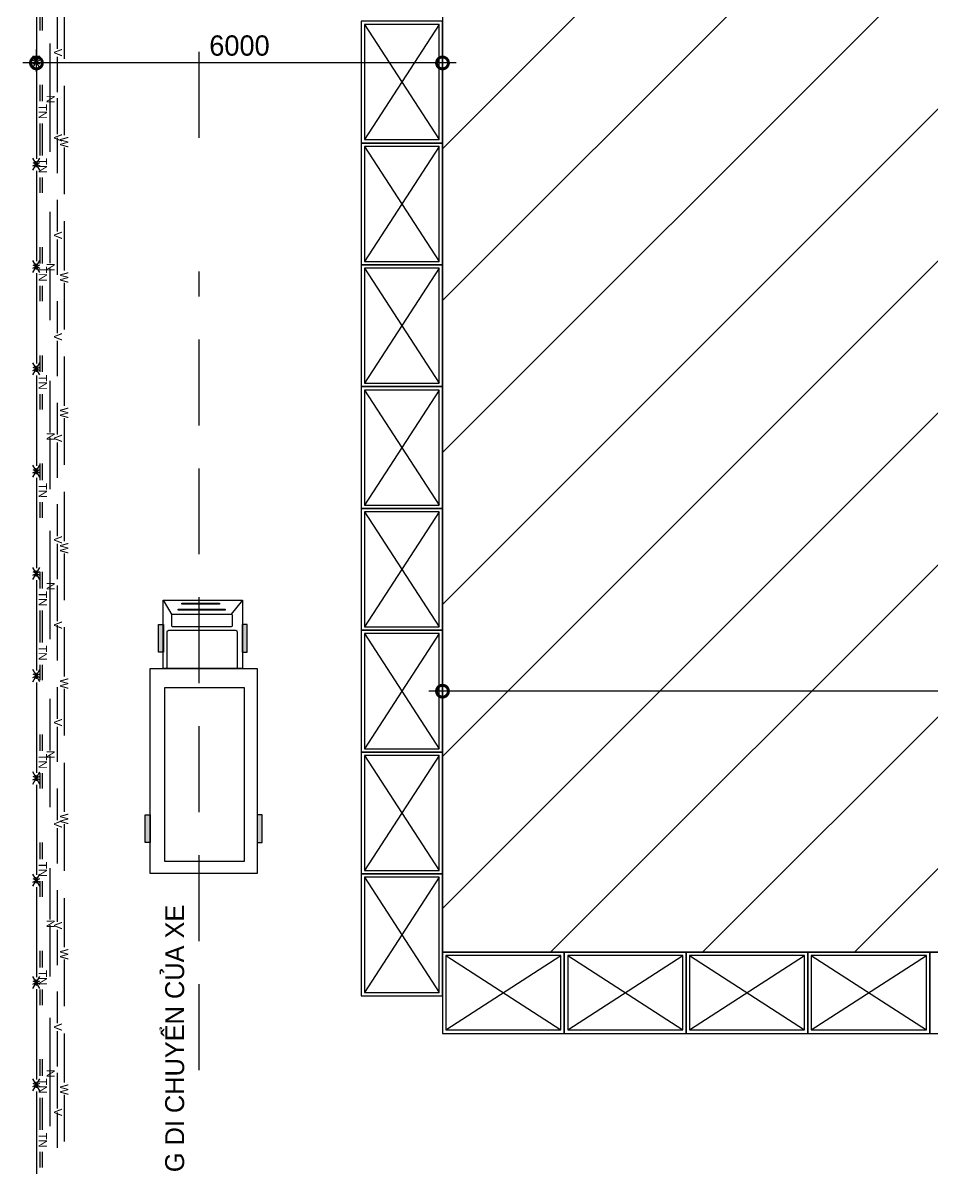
# Model space of a CAD drawing. Extents: x 122166 to 123167, y -5853 to -5259.
# Drawn here: x 122370.1 to 122504.5, y -5684.6 to -5515.4 of the extents above; entities that cross this region are included whole.
import ezdxf

# ---------------------------------------------------------------- set-up
doc = ezdxf.new("R2010")
doc.units = 0
for name, pattern in [('DASHDOTX2', [2, 1, -0.5, 0, -0.5]), ('DASHED2', [0.375, 0.25, -0.125]), ('HIDDEN', [9.525, 6.35, -3.175])]:
    doc.linetypes.add(name, pattern=pattern)
doc.layers.get('0').update_dxf_attribs({"linetype": 'CONTINUOUS'})
doc.layers.get('DEFPOINTS').update_dxf_attribs({"linetype": 'CONTINUOUS'})
for name, color, linetype in [('coffa', 6, 'CONTINUOUS'), ('Layer1', 4, 'DASHED2'), ('Layer4', 2, 'DASHDOTX2'), ('LOP1', 3, 'CONTINUOUS'), ('text', 4, 'CONTINUOUS'), ('THE', 8, 'CONTINUOUS'), ('tuong-cot', 6, 'CONTINUOUS')]:
    doc.layers.add(name, color=color, linetype=linetype)
doc.styles.get("Standard").update_dxf_attribs({"font": 'VTIMESN.TTF'})
doc.styles.add('TH', font='VTIMESN.TTF', dxfattribs={"height": 350})
doc.dimstyles.new('DOT', dxfattribs={"dimtxt": 3, "dimasz": 3.5, "dimexe": 2, "dimexo": 1.5, "dimgap": 1, "dimtad": 1, "dimtoh": 1, "dimdec": 0, "dimlfac": 100, "dimdsep": 46, "dimtxsty": 'Standard', "dimblk": 'DOTSMALL', "dimcen": 2.5, "dimdle": 2, "dimclrd": 251, "dimclre": 251, "dimclrt": 1, "dimadec": 0, "dimazin": 0, "dimtfac": 1, "dimtdec": 0, "dimtix": 1, "dimtmove": 0, "dimatfit": 2, "dimldrblk": 'DOTSMALL', "dimfxl": 0, "dimtolj": 1, "dimlwd": -1, "dimlwe": -1, "dimarcsym": 0})

# ---------------------------------------------------------------- blocks, each defined once
blk = doc.blocks.new('A$C320E6A05')
at = {"layer": 'LOP1'}
h = blk.add_hatch(color=256, dxfattribs=at)
h.paths.add_polyline_path([(154, 1054), (38, 679), (101, 659), (217, 1034)])
h.paths.add_polyline_path([(1288, 705), (1173, 330), (1239, 310), (1355, 685)])
h.paths.add_polyline_path([(762, 3682), (647, 3307), (715, 3286), (830, 3661)])
h.paths.add_polyline_path([(2277, 3216), (2161, 2841), (2230, 2820), (2345, 3195)])
for p, q in [((959, 4081), (107, 1308)), ((2406, 3636), (959, 4081)), ((1554, 864), (2406, 3636)), ((107, 1308), (1554, 864)), ((284, 1254), (0, 329)), ((340, 1237), (187, 739)), ((1356, 925), (284, 1254)), ((1284, 947), (340, 1237)), ((1071, 0), (1356, 925)), ((1131, 449), (1284, 947)), ((200, 714), (1106, 436)), ((1032, 406), (240, 650)), ((0, 329), (181, 493)), ((227, 643), (181, 493)), ((0, 329), (1071, 0)), ((188, 480), (980, 237)), ((247, 404), (242, 388)), ((242, 388), (878, 192)), ((883, 208), (247, 404)), ((993, 243), (1039, 394)), ((268, 304), (265, 294)), ((265, 294), (774, 137)), ((777, 148), (268, 304)), ((878, 192), (883, 208)), ((1071, 0), (980, 237)), ((774, 137), (777, 148))]:
    blk.add_line(p, q, dxfattribs=at)
for points in [[(1460, 1175), (2183, 3527), (1107, 3858), (384, 1505)], [(715, 3286), (830, 3661), (762, 3682), (647, 3307)], [(2161, 2841), (2277, 3216), (2345, 3195), (2230, 2820)], [(107, 658), (222, 1033), (154, 1054), (38, 679)], [(1171, 330), (1286, 706), (1355, 685), (1239, 310)]]:
    blk.add_lwpolyline(points, close=True, dxfattribs=at)
for centre, radius, start, end in [((206, 734), 20, 162.9184, 252.9184), ((237, 640), 10, 72.9184, 162.9184), ((191, 490), 10, 162.9184, 252.9184), ((1029, 397), 10, 342.9184, 72.9184), ((1112, 455), 20, 252.9184, 342.9184), ((983, 246), 10, 252.9184, 342.9184)]:
    blk.add_arc(centre, radius, start, end, dxfattribs=at)
blk = doc.blocks.new('_DotSmall')
at = {"layer": 'THE', "color": 0, "const_width": 0.5}
blk.add_lwpolyline([(-0.0625, 0, 1), (0.0625, 0, 1)], format="xyb", close=True, dxfattribs=at)
blk = doc.blocks.new('*D9')
at = {"layer": 'coffa', "color": 251, "linetype": 'Continuous'}
for p, q in [((122372.14, -5522.66), (122372.14, -5519.32)), ((122432.14, -5522.66), (122432.14, -5519.32)), ((122434.14, -5521.32), (122370.14, -5521.32))]:
    blk.add_line(p, q, dxfattribs=at)
at = {"layer": 'DEFPOINTS', "color": 0, "linetype": 'Continuous'}
for p in [(122372.14, -5521.32), (122372.14, -5524.16), (122432.14, -5524.16)]:
    blk.add_point(p, dxfattribs=at)
at = {"layer": 'coffa', "color": 251, "linetype": 'Continuous', "xscale": 3.5, "yscale": 3.5, "zscale": 3.5, "rotation": 180}
blk.add_blockref('_DotSmall', (122372.14, -5521.32), dxfattribs=at)
at = {"layer": 'coffa', "color": 251, "linetype": 'Continuous', "xscale": 3.5, "yscale": 3.5, "zscale": 3.5}
blk.add_blockref('_DotSmall', (122432.14, -5521.32), dxfattribs=at)
at = {"layer": 'coffa', "color": 1, "linetype": 'Continuous', "insert": (122402.14, -5518.77), "char_height": 3, "attachment_point": 5}
blk.add_mtext('\\A1;6000', dxfattribs=at)

msp = doc.modelspace()

# ---------------------------------------------------------------- linework, layer by layer
for p, q in [((122420.638, -5515.656), (122431.638, -5532.656)), ((122431.638, -5515.656), (122420.638, -5532.656)), ((122420.638, -5533.656), (122431.638, -5550.656)), ((122431.638, -5533.656), (122420.638, -5550.656)), ((122431.638, -5551.656), (122420.638, -5568.656)), ((122420.638, -5551.656), (122431.638, -5568.656)), ((122431.638, -5569.656), (122420.638, -5586.656)), ((122420.638, -5569.656), (122431.638, -5586.656)), ((122431.638, -5587.656), (122420.638, -5604.656)), ((122420.638, -5587.656), (122431.638, -5604.656)), ((122431.638, -5605.656), (122420.638, -5622.656)), ((122420.638, -5605.656), (122431.638, -5622.656)), ((122431.638, -5623.656), (122420.638, -5640.656)), ((122420.638, -5623.656), (122431.638, -5640.656)), ((122431.638, -5641.656), (122420.638, -5658.656)), ((122420.638, -5641.656), (122431.638, -5658.656)), ((122432.638, -5653.221), (122449.638, -5664.221)), ((122432.638, -5664.221), (122449.638, -5653.221)), ((122450.638, -5664.221), (122467.638, -5653.221)), ((122450.638, -5653.221), (122467.638, -5664.221)), ((122468.638, -5664.221), (122485.638, -5653.221)), ((122468.638, -5653.221), (122485.638, -5664.221)), ((122486.638, -5653.221), (122503.638, -5664.221)), ((122486.638, -5664.221), (122503.638, -5653.221))]:
    msp.add_line(p, q)
for points in [[(122420.138, -5515.156), (122420.138, -5533.156), (122432.138, -5533.156), (122432.138, -5515.156)], [(122420.638, -5515.656), (122420.638, -5532.656), (122431.638, -5532.656), (122431.638, -5515.656)], [(122420.138, -5533.156), (122420.138, -5551.156), (122432.138, -5551.156), (122432.138, -5533.156)], [(122420.638, -5533.656), (122420.638, -5550.656), (122431.638, -5550.656), (122431.638, -5533.656)], [(122420.138, -5551.156), (122420.138, -5569.156), (122432.138, -5569.156), (122432.138, -5551.156)], [(122420.638, -5551.656), (122420.638, -5568.656), (122431.638, -5568.656), (122431.638, -5551.656)], [(122420.138, -5569.156), (122420.138, -5587.156), (122432.138, -5587.156), (122432.138, -5569.156)], [(122420.638, -5569.656), (122420.638, -5586.656), (122431.638, -5586.656), (122431.638, -5569.656)], [(122420.138, -5587.156), (122420.138, -5605.156), (122432.138, -5605.156), (122432.138, -5587.156)], [(122420.638, -5587.656), (122420.638, -5604.656), (122431.638, -5604.656), (122431.638, -5587.656)], [(122420.138, -5605.156), (122420.138, -5623.156), (122432.138, -5623.156), (122432.138, -5605.156)], [(122420.638, -5605.656), (122420.638, -5622.656), (122431.638, -5622.656), (122431.638, -5605.656)], [(122420.138, -5623.156), (122420.138, -5641.156), (122432.138, -5641.156), (122432.138, -5623.156)], [(122420.638, -5623.656), (122420.638, -5640.656), (122431.638, -5640.656), (122431.638, -5623.656)], [(122420.138, -5641.156), (122420.138, -5659.156), (122432.138, -5659.156), (122432.138, -5641.156)], [(122420.638, -5641.656), (122420.638, -5658.656), (122431.638, -5658.656), (122431.638, -5641.656)], [(122432.138, -5664.721), (122450.138, -5664.721), (122450.138, -5652.721), (122432.138, -5652.721)], [(122432.638, -5664.221), (122449.638, -5664.221), (122449.638, -5653.221), (122432.638, -5653.221)], [(122450.138, -5664.721), (122468.138, -5664.721), (122468.138, -5652.721), (122450.138, -5652.721)], [(122450.638, -5664.221), (122467.638, -5664.221), (122467.638, -5653.221), (122450.638, -5653.221)], [(122468.138, -5664.721), (122486.138, -5664.721), (122486.138, -5652.721), (122468.138, -5652.721)], [(122468.638, -5664.221), (122485.638, -5664.221), (122485.638, -5653.221), (122468.638, -5653.221)], [(122486.138, -5664.721), (122504.138, -5664.721), (122504.138, -5652.721), (122486.138, -5652.721)], [(122486.638, -5664.221), (122503.638, -5664.221), (122503.638, -5653.221), (122486.638, -5653.221)], [(122504.138, -5664.721), (122522.138, -5664.721), (122522.138, -5652.721), (122504.138, -5652.721)]]:
    msp.add_lwpolyline(points, close=True)
at = {"layer": 'coffa', "color": 7, "linetype": 'Continuous'}
for p, q in [((122432.138, -5424.72), (122432.138, -5652.721)), ((122432.138, -5652.721), (123081.339, -5652.721))]:
    msp.add_line(p, q, dxfattribs=at)
at = {"layer": 'coffa', "color": 251, "linetype": 'Continuous'}
for p, q in [((122432.138, -5612.656), (122432.138, -5612.156)), ((123083.339, -5614.156), (122430.138, -5614.156))]:
    msp.add_line(p, q, dxfattribs=at)
at = {"layer": 'Layer1', "color": 2, "linetype": 'Continuous', "ltscale": 0.8}
for p, q in [((122372.138, -5507.056), (122372.138, -5520.39)), ((122372.637, -5522.065), (122371.583, -5520.283)), ((122371.583, -5522.065), (122372.637, -5520.283)), ((122372.637, -5522.065), (122371.583, -5520.283)), ((122371.583, -5522.065), (122372.637, -5520.283)), ((122372.637, -5522.065), (122371.583, -5520.283)), ((122371.583, -5522.065), (122372.637, -5520.283)), ((122372.637, -5522.065), (122371.583, -5520.283)), ((122371.583, -5522.065), (122372.637, -5520.283)), ((122372.637, -5522.065), (122371.583, -5520.283)), ((122371.583, -5522.065), (122372.637, -5520.283)), ((122372.637, -5522.065), (122371.583, -5520.283)), ((122371.583, -5522.065), (122372.637, -5520.283)), ((122372.637, -5522.065), (122371.583, -5520.283)), ((122371.583, -5522.065), (122372.637, -5520.283)), ((122371.583, -5522.065), (122372.637, -5520.283)), ((122372.637, -5522.065), (122371.583, -5520.283)), ((122371.583, -5520.914), (122372.637, -5521.433)), ((122371.583, -5521.433), (122372.637, -5520.914)), ((122371.583, -5520.914), (122372.637, -5521.433)), ((122371.583, -5521.433), (122372.637, -5520.914)), ((122371.583, -5520.914), (122372.637, -5521.433)), ((122371.583, -5521.433), (122372.637, -5520.914)), ((122371.583, -5520.914), (122372.637, -5521.433)), ((122371.583, -5521.433), (122372.637, -5520.914)), ((122371.583, -5520.914), (122372.637, -5521.433)), ((122371.583, -5521.433), (122372.637, -5520.914)), ((122371.583, -5520.914), (122372.637, -5521.433)), ((122371.583, -5521.433), (122372.637, -5520.914)), ((122371.583, -5520.914), (122372.637, -5521.433)), ((122371.583, -5521.433), (122372.637, -5520.914)), ((122371.583, -5521.433), (122372.637, -5520.914)), ((122371.583, -5520.914), (122372.637, -5521.433)), ((122372.11, -5521.174), (122372.11, -5520.734)), ((122372.11, -5521.174), (122372.11, -5520.734)), ((122372.11, -5521.174), (122372.11, -5520.734)), ((122372.11, -5521.174), (122372.11, -5520.734)), ((122372.11, -5521.174), (122372.11, -5520.734)), ((122372.11, -5521.174), (122372.11, -5520.734)), ((122372.11, -5521.174), (122372.11, -5520.734)), ((122372.11, -5521.174), (122372.11, -5520.734)), ((122372.11, -5521.174), (122372.11, -5521.613)), ((122372.11, -5521.174), (122372.11, -5521.613)), ((122372.11, -5521.174), (122372.11, -5521.613)), ((122372.11, -5521.174), (122372.11, -5521.613)), ((122372.11, -5521.174), (122372.11, -5521.613)), ((122372.11, -5521.174), (122372.11, -5521.613)), ((122372.11, -5521.174), (122372.11, -5521.613)), ((122372.11, -5521.174), (122372.11, -5521.613)), ((122372.138, -5522.172), (122372.138, -5535.505)), ((122372.637, -5537.18), (122371.583, -5535.398)), ((122371.583, -5537.18), (122372.637, -5535.398)), ((122372.637, -5537.18), (122371.583, -5535.398)), ((122371.583, -5537.18), (122372.637, -5535.398)), ((122372.637, -5537.18), (122371.583, -5535.398)), ((122371.583, -5537.18), (122372.637, -5535.398)), ((122372.637, -5537.18), (122371.583, -5535.398)), ((122371.583, -5537.18), (122372.637, -5535.398)), ((122372.637, -5537.18), (122371.583, -5535.398)), ((122371.583, -5537.18), (122372.637, -5535.398)), ((122372.637, -5537.18), (122371.583, -5535.398)), ((122371.583, -5537.18), (122372.637, -5535.398)), ((122372.637, -5537.18), (122371.583, -5535.398)), ((122371.583, -5537.18), (122372.637, -5535.398)), ((122371.583, -5537.18), (122372.637, -5535.398)), ((122372.637, -5537.18), (122371.583, -5535.398)), ((122371.583, -5536.029), (122372.637, -5536.549)), ((122371.583, -5536.549), (122372.637, -5536.029)), ((122371.583, -5536.029), (122372.637, -5536.549)), ((122371.583, -5536.549), (122372.637, -5536.029)), ((122371.583, -5536.029), (122372.637, -5536.549)), ((122371.583, -5536.549), (122372.637, -5536.029)), ((122371.583, -5536.029), (122372.637, -5536.549)), ((122371.583, -5536.549), (122372.637, -5536.029)), ((122371.583, -5536.029), (122372.637, -5536.549)), ((122371.583, -5536.549), (122372.637, -5536.029)), ((122371.583, -5536.029), (122372.637, -5536.549)), ((122371.583, -5536.549), (122372.637, -5536.029)), ((122371.583, -5536.029), (122372.637, -5536.549)), ((122371.583, -5536.549), (122372.637, -5536.029)), ((122371.583, -5536.549), (122372.637, -5536.029)), ((122371.583, -5536.029), (122372.637, -5536.549)), ((122372.11, -5536.289), (122372.11, -5535.85)), ((122372.11, -5536.289), (122372.11, -5535.85)), ((122372.11, -5536.289), (122372.11, -5535.85)), ((122372.11, -5536.289), (122372.11, -5535.85)), ((122372.11, -5536.289), (122372.11, -5535.85)), ((122372.11, -5536.289), (122372.11, -5535.85)), ((122372.11, -5536.289), (122372.11, -5535.85)), ((122372.11, -5536.289), (122372.11, -5535.85)), ((122372.11, -5536.289), (122372.11, -5536.729)), ((122372.11, -5536.289), (122372.11, -5536.729)), ((122372.11, -5536.289), (122372.11, -5536.729)), ((122372.11, -5536.289), (122372.11, -5536.729)), ((122372.11, -5536.289), (122372.11, -5536.729)), ((122372.11, -5536.289), (122372.11, -5536.729)), ((122372.11, -5536.289), (122372.11, -5536.729)), ((122372.11, -5536.289), (122372.11, -5536.729)), ((122372.138, -5537.287), (122372.138, -5550.621)), ((122372.637, -5552.296), (122371.583, -5550.513)), ((122371.583, -5552.296), (122372.637, -5550.513)), ((122372.637, -5552.296), (122371.583, -5550.513)), ((122371.583, -5552.296), (122372.637, -5550.513)), ((122372.637, -5552.296), (122371.583, -5550.513)), ((122371.583, -5552.296), (122372.637, -5550.513)), ((122372.637, -5552.296), (122371.583, -5550.513)), ((122371.583, -5552.296), (122372.637, -5550.513)), ((122372.637, -5552.296), (122371.583, -5550.513)), ((122371.583, -5552.296), (122372.637, -5550.513)), ((122372.637, -5552.296), (122371.583, -5550.513)), ((122371.583, -5552.296), (122372.637, -5550.513)), ((122372.637, -5552.296), (122371.583, -5550.513)), ((122371.583, -5552.296), (122372.637, -5550.513)), ((122371.583, -5552.296), (122372.637, -5550.513)), ((122372.637, -5552.296), (122371.583, -5550.513)), ((122371.583, -5551.145), (122372.637, -5551.664)), ((122371.583, -5551.664), (122372.637, -5551.145)), ((122371.583, -5551.145), (122372.637, -5551.664)), ((122371.583, -5551.664), (122372.637, -5551.145)), ((122371.583, -5551.145), (122372.637, -5551.664)), ((122371.583, -5551.664), (122372.637, -5551.145)), ((122371.583, -5551.145), (122372.637, -5551.664)), ((122371.583, -5551.664), (122372.637, -5551.145)), ((122371.583, -5551.145), (122372.637, -5551.664)), ((122371.583, -5551.664), (122372.637, -5551.145)), ((122371.583, -5551.145), (122372.637, -5551.664)), ((122371.583, -5551.664), (122372.637, -5551.145)), ((122371.583, -5551.145), (122372.637, -5551.664)), ((122371.583, -5551.664), (122372.637, -5551.145)), ((122371.583, -5551.664), (122372.637, -5551.145)), ((122371.583, -5551.145), (122372.637, -5551.664)), ((122372.11, -5551.405), (122372.11, -5550.965)), ((122372.11, -5551.405), (122372.11, -5550.965)), ((122372.11, -5551.405), (122372.11, -5550.965)), ((122372.11, -5551.405), (122372.11, -5550.965)), ((122372.11, -5551.405), (122372.11, -5550.965)), ((122372.11, -5551.405), (122372.11, -5550.965)), ((122372.11, -5551.405), (122372.11, -5550.965)), ((122372.11, -5551.405), (122372.11, -5550.965)), ((122372.11, -5551.405), (122372.11, -5551.844)), ((122372.11, -5551.405), (122372.11, -5551.844)), ((122372.11, -5551.405), (122372.11, -5551.844)), ((122372.11, -5551.405), (122372.11, -5551.844)), ((122372.11, -5551.405), (122372.11, -5551.844)), ((122372.11, -5551.405), (122372.11, -5551.844)), ((122372.11, -5551.405), (122372.11, -5551.844)), ((122372.11, -5551.405), (122372.11, -5551.844)), ((122372.138, -5552.403), (122372.138, -5565.736)), ((122372.637, -5567.411), (122371.583, -5565.629)), ((122371.583, -5567.411), (122372.637, -5565.629)), ((122372.637, -5567.411), (122371.583, -5565.629)), ((122371.583, -5567.411), (122372.637, -5565.629)), ((122372.637, -5567.411), (122371.583, -5565.629)), ((122371.583, -5567.411), (122372.637, -5565.629)), ((122372.637, -5567.411), (122371.583, -5565.629)), ((122371.583, -5567.411), (122372.637, -5565.629)), ((122372.637, -5567.411), (122371.583, -5565.629)), ((122371.583, -5567.411), (122372.637, -5565.629)), ((122372.637, -5567.411), (122371.583, -5565.629)), ((122371.583, -5567.411), (122372.637, -5565.629)), ((122372.637, -5567.411), (122371.583, -5565.629)), ((122371.583, -5567.411), (122372.637, -5565.629)), ((122371.583, -5567.411), (122372.637, -5565.629)), ((122372.637, -5567.411), (122371.583, -5565.629)), ((122371.583, -5566.26), (122372.637, -5566.78)), ((122371.583, -5566.78), (122372.637, -5566.26)), ((122371.583, -5566.26), (122372.637, -5566.78)), ((122371.583, -5566.78), (122372.637, -5566.26)), ((122371.583, -5566.26), (122372.637, -5566.78)), ((122371.583, -5566.78), (122372.637, -5566.26)), ((122371.583, -5566.26), (122372.637, -5566.78)), ((122371.583, -5566.78), (122372.637, -5566.26)), ((122371.583, -5566.26), (122372.637, -5566.78)), ((122371.583, -5566.78), (122372.637, -5566.26)), ((122371.583, -5566.26), (122372.637, -5566.78)), ((122371.583, -5566.78), (122372.637, -5566.26)), ((122371.583, -5566.26), (122372.637, -5566.78)), ((122371.583, -5566.78), (122372.637, -5566.26)), ((122371.583, -5566.78), (122372.637, -5566.26)), ((122371.583, -5566.26), (122372.637, -5566.78)), ((122372.11, -5566.52), (122372.11, -5566.08)), ((122372.11, -5566.52), (122372.11, -5566.08)), ((122372.11, -5566.52), (122372.11, -5566.08)), ((122372.11, -5566.52), (122372.11, -5566.08)), ((122372.11, -5566.52), (122372.11, -5566.08)), ((122372.11, -5566.52), (122372.11, -5566.08)), ((122372.11, -5566.52), (122372.11, -5566.08)), ((122372.11, -5566.52), (122372.11, -5566.08)), ((122372.11, -5566.52), (122372.11, -5566.959)), ((122372.11, -5566.52), (122372.11, -5566.959)), ((122372.11, -5566.52), (122372.11, -5566.959)), ((122372.11, -5566.52), (122372.11, -5566.959)), ((122372.11, -5566.52), (122372.11, -5566.959)), ((122372.11, -5566.52), (122372.11, -5566.959)), ((122372.11, -5566.52), (122372.11, -5566.959)), ((122372.11, -5566.52), (122372.11, -5566.959)), ((122372.138, -5567.518), (122372.138, -5580.851)), ((122372.637, -5582.526), (122371.583, -5580.744)), ((122371.583, -5582.526), (122372.637, -5580.744)), ((122372.637, -5582.526), (122371.583, -5580.744)), ((122371.583, -5582.526), (122372.637, -5580.744)), ((122372.637, -5582.526), (122371.583, -5580.744)), ((122371.583, -5582.526), (122372.637, -5580.744)), ((122372.637, -5582.526), (122371.583, -5580.744)), ((122371.583, -5582.526), (122372.637, -5580.744)), ((122372.637, -5582.526), (122371.583, -5580.744)), ((122371.583, -5582.526), (122372.637, -5580.744)), ((122372.637, -5582.526), (122371.583, -5580.744)), ((122371.583, -5582.526), (122372.637, -5580.744)), ((122372.637, -5582.526), (122371.583, -5580.744)), ((122371.583, -5582.526), (122372.637, -5580.744)), ((122371.583, -5582.526), (122372.637, -5580.744)), ((122372.637, -5582.526), (122371.583, -5580.744)), ((122371.583, -5581.376), (122372.637, -5581.895)), ((122371.583, -5581.895), (122372.637, -5581.376)), ((122371.583, -5581.376), (122372.637, -5581.895)), ((122371.583, -5581.895), (122372.637, -5581.376)), ((122371.583, -5581.376), (122372.637, -5581.895)), ((122371.583, -5581.895), (122372.637, -5581.376)), ((122371.583, -5581.376), (122372.637, -5581.895)), ((122371.583, -5581.895), (122372.637, -5581.376)), ((122371.583, -5581.376), (122372.637, -5581.895)), ((122371.583, -5581.895), (122372.637, -5581.376)), ((122371.583, -5581.376), (122372.637, -5581.895)), ((122371.583, -5581.895), (122372.637, -5581.376)), ((122371.583, -5581.376), (122372.637, -5581.895)), ((122371.583, -5581.895), (122372.637, -5581.376)), ((122371.583, -5581.895), (122372.637, -5581.376)), ((122371.583, -5581.376), (122372.637, -5581.895)), ((122372.11, -5581.635), (122372.11, -5581.196)), ((122372.11, -5581.635), (122372.11, -5581.196)), ((122372.11, -5581.635), (122372.11, -5581.196)), ((122372.11, -5581.635), (122372.11, -5581.196)), ((122372.11, -5581.635), (122372.11, -5581.196)), ((122372.11, -5581.635), (122372.11, -5581.196)), ((122372.11, -5581.635), (122372.11, -5581.196)), ((122372.11, -5581.635), (122372.11, -5581.196)), ((122372.11, -5581.635), (122372.11, -5582.075)), ((122372.11, -5581.635), (122372.11, -5582.075)), ((122372.11, -5581.635), (122372.11, -5582.075)), ((122372.11, -5581.635), (122372.11, -5582.075)), ((122372.11, -5581.635), (122372.11, -5582.075)), ((122372.11, -5581.635), (122372.11, -5582.075)), ((122372.11, -5581.635), (122372.11, -5582.075)), ((122372.11, -5581.635), (122372.11, -5582.075)), ((122372.138, -5582.633), (122372.138, -5595.967)), ((122372.637, -5597.642), (122371.583, -5595.86)), ((122371.583, -5597.642), (122372.637, -5595.86)), ((122372.637, -5597.642), (122371.583, -5595.86)), ((122371.583, -5597.642), (122372.637, -5595.86)), ((122372.637, -5597.642), (122371.583, -5595.86)), ((122371.583, -5597.642), (122372.637, -5595.86)), ((122372.637, -5597.642), (122371.583, -5595.86)), ((122371.583, -5597.642), (122372.637, -5595.86)), ((122372.637, -5597.642), (122371.583, -5595.86)), ((122371.583, -5597.642), (122372.637, -5595.86)), ((122372.637, -5597.642), (122371.583, -5595.86)), ((122371.583, -5597.642), (122372.637, -5595.86)), ((122372.637, -5597.642), (122371.583, -5595.86)), ((122371.583, -5597.642), (122372.637, -5595.86)), ((122371.583, -5597.642), (122372.637, -5595.86)), ((122372.637, -5597.642), (122371.583, -5595.86)), ((122371.583, -5596.491), (122372.637, -5597.01)), ((122371.583, -5597.01), (122372.637, -5596.491)), ((122371.583, -5596.491), (122372.637, -5597.01)), ((122371.583, -5597.01), (122372.637, -5596.491)), ((122371.583, -5596.491), (122372.637, -5597.01)), ((122371.583, -5597.01), (122372.637, -5596.491)), ((122371.583, -5596.491), (122372.637, -5597.01)), ((122371.583, -5597.01), (122372.637, -5596.491)), ((122371.583, -5596.491), (122372.637, -5597.01)), ((122371.583, -5597.01), (122372.637, -5596.491)), ((122371.583, -5596.491), (122372.637, -5597.01)), ((122371.583, -5597.01), (122372.637, -5596.491)), ((122371.583, -5596.491), (122372.637, -5597.01)), ((122371.583, -5597.01), (122372.637, -5596.491)), ((122371.583, -5597.01), (122372.637, -5596.491)), ((122371.583, -5596.491), (122372.637, -5597.01)), ((122372.11, -5596.751), (122372.11, -5596.311)), ((122372.11, -5596.751), (122372.11, -5596.311)), ((122372.11, -5596.751), (122372.11, -5596.311)), ((122372.11, -5596.751), (122372.11, -5596.311)), ((122372.11, -5596.751), (122372.11, -5596.311)), ((122372.11, -5596.751), (122372.11, -5596.311)), ((122372.11, -5596.751), (122372.11, -5596.311)), ((122372.11, -5596.751), (122372.11, -5596.311)), ((122372.11, -5596.751), (122372.11, -5597.19)), ((122372.11, -5596.751), (122372.11, -5597.19)), ((122372.11, -5596.751), (122372.11, -5597.19)), ((122372.11, -5596.751), (122372.11, -5597.19)), ((122372.11, -5596.751), (122372.11, -5597.19)), ((122372.11, -5596.751), (122372.11, -5597.19)), ((122372.11, -5596.751), (122372.11, -5597.19)), ((122372.11, -5596.751), (122372.11, -5597.19)), ((122372.138, -5597.749), (122372.138, -5611.082)), ((122372.637, -5612.757), (122371.583, -5610.975)), ((122371.583, -5612.757), (122372.637, -5610.975)), ((122372.637, -5612.757), (122371.583, -5610.975)), ((122371.583, -5612.757), (122372.637, -5610.975)), ((122372.637, -5612.757), (122371.583, -5610.975)), ((122371.583, -5612.757), (122372.637, -5610.975)), ((122372.637, -5612.757), (122371.583, -5610.975)), ((122371.583, -5612.757), (122372.637, -5610.975)), ((122372.637, -5612.757), (122371.583, -5610.975)), ((122371.583, -5612.757), (122372.637, -5610.975)), ((122372.637, -5612.757), (122371.583, -5610.975)), ((122371.583, -5612.757), (122372.637, -5610.975)), ((122372.637, -5612.757), (122371.583, -5610.975)), ((122371.583, -5612.757), (122372.637, -5610.975)), ((122371.583, -5612.757), (122372.637, -5610.975)), ((122372.637, -5612.757), (122371.583, -5610.975)), ((122371.583, -5611.606), (122372.637, -5612.126)), ((122371.583, -5612.126), (122372.637, -5611.606)), ((122371.583, -5611.606), (122372.637, -5612.126)), ((122371.583, -5612.126), (122372.637, -5611.606)), ((122371.583, -5611.606), (122372.637, -5612.126)), ((122371.583, -5612.126), (122372.637, -5611.606)), ((122371.583, -5611.606), (122372.637, -5612.126)), ((122371.583, -5612.126), (122372.637, -5611.606)), ((122371.583, -5611.606), (122372.637, -5612.126)), ((122371.583, -5612.126), (122372.637, -5611.606)), ((122371.583, -5611.606), (122372.637, -5612.126)), ((122371.583, -5612.126), (122372.637, -5611.606)), ((122371.583, -5611.606), (122372.637, -5612.126)), ((122371.583, -5612.126), (122372.637, -5611.606)), ((122371.583, -5612.126), (122372.637, -5611.606)), ((122371.583, -5611.606), (122372.637, -5612.126)), ((122372.11, -5611.866), (122372.11, -5611.427)), ((122372.11, -5611.866), (122372.11, -5611.427)), ((122372.11, -5611.866), (122372.11, -5611.427)), ((122372.11, -5611.866), (122372.11, -5611.427)), ((122372.11, -5611.866), (122372.11, -5611.427)), ((122372.11, -5611.866), (122372.11, -5611.427)), ((122372.11, -5611.866), (122372.11, -5611.427)), ((122372.11, -5611.866), (122372.11, -5611.427)), ((122372.11, -5611.866), (122372.11, -5612.306)), ((122372.11, -5611.866), (122372.11, -5612.306)), ((122372.11, -5611.866), (122372.11, -5612.306)), ((122372.11, -5611.866), (122372.11, -5612.306)), ((122372.11, -5611.866), (122372.11, -5612.306)), ((122372.11, -5611.866), (122372.11, -5612.306)), ((122372.11, -5611.866), (122372.11, -5612.306)), ((122372.11, -5611.866), (122372.11, -5612.306)), ((122372.138, -5612.864), (122372.138, -5626.198)), ((122372.637, -5627.873), (122371.583, -5626.091)), ((122371.583, -5627.873), (122372.637, -5626.091)), ((122372.637, -5627.873), (122371.583, -5626.091)), ((122371.583, -5627.873), (122372.637, -5626.091)), ((122372.637, -5627.873), (122371.583, -5626.091)), ((122371.583, -5627.873), (122372.637, -5626.091)), ((122372.637, -5627.873), (122371.583, -5626.091)), ((122371.583, -5627.873), (122372.637, -5626.091)), ((122372.637, -5627.873), (122371.583, -5626.091)), ((122371.583, -5627.873), (122372.637, -5626.091)), ((122372.637, -5627.873), (122371.583, -5626.091)), ((122371.583, -5627.873), (122372.637, -5626.091)), ((122372.637, -5627.873), (122371.583, -5626.091)), ((122371.583, -5627.873), (122372.637, -5626.091)), ((122371.583, -5627.873), (122372.637, -5626.091)), ((122372.637, -5627.873), (122371.583, -5626.091)), ((122372.11, -5626.982), (122372.11, -5626.542)), ((122372.11, -5626.982), (122372.11, -5626.542)), ((122372.11, -5626.982), (122372.11, -5626.542)), ((122372.11, -5626.982), (122372.11, -5626.542)), ((122372.11, -5626.982), (122372.11, -5626.542)), ((122372.11, -5626.982), (122372.11, -5626.542)), ((122372.11, -5626.982), (122372.11, -5626.542)), ((122372.11, -5626.982), (122372.11, -5626.542)), ((122371.583, -5626.722), (122372.637, -5627.241)), ((122371.583, -5627.241), (122372.637, -5626.722)), ((122371.583, -5626.722), (122372.637, -5627.241)), ((122371.583, -5627.241), (122372.637, -5626.722)), ((122371.583, -5626.722), (122372.637, -5627.241)), ((122371.583, -5627.241), (122372.637, -5626.722)), ((122371.583, -5626.722), (122372.637, -5627.241)), ((122371.583, -5627.241), (122372.637, -5626.722)), ((122371.583, -5626.722), (122372.637, -5627.241)), ((122371.583, -5627.241), (122372.637, -5626.722)), ((122371.583, -5626.722), (122372.637, -5627.241)), ((122371.583, -5627.241), (122372.637, -5626.722)), ((122371.583, -5626.722), (122372.637, -5627.241)), ((122371.583, -5627.241), (122372.637, -5626.722)), ((122371.583, -5627.241), (122372.637, -5626.722)), ((122371.583, -5626.722), (122372.637, -5627.241)), ((122372.11, -5626.982), (122372.11, -5627.421)), ((122372.11, -5626.982), (122372.11, -5627.421)), ((122372.11, -5626.982), (122372.11, -5627.421)), ((122372.11, -5626.982), (122372.11, -5627.421)), ((122372.11, -5626.982), (122372.11, -5627.421)), ((122372.11, -5626.982), (122372.11, -5627.421)), ((122372.11, -5626.982), (122372.11, -5627.421)), ((122372.11, -5626.982), (122372.11, -5627.421)), ((122372.138, -5627.98), (122372.138, -5641.313)), ((122372.637, -5642.988), (122371.583, -5641.206)), ((122371.583, -5642.988), (122372.637, -5641.206)), ((122372.637, -5642.988), (122371.583, -5641.206)), ((122371.583, -5642.988), (122372.637, -5641.206)), ((122372.637, -5642.988), (122371.583, -5641.206)), ((122371.583, -5642.988), (122372.637, -5641.206)), ((122372.637, -5642.988), (122371.583, -5641.206)), ((122371.583, -5642.988), (122372.637, -5641.206)), ((122372.637, -5642.988), (122371.583, -5641.206)), ((122371.583, -5642.988), (122372.637, -5641.206)), ((122372.637, -5642.988), (122371.583, -5641.206)), ((122371.583, -5642.988), (122372.637, -5641.206)), ((122372.637, -5642.988), (122371.583, -5641.206)), ((122371.583, -5642.988), (122372.637, -5641.206)), ((122371.583, -5642.988), (122372.637, -5641.206)), ((122372.637, -5642.988), (122371.583, -5641.206)), ((122371.583, -5641.837), (122372.637, -5642.357)), ((122371.583, -5642.357), (122372.637, -5641.837)), ((122371.583, -5641.837), (122372.637, -5642.357)), ((122371.583, -5642.357), (122372.637, -5641.837)), ((122371.583, -5641.837), (122372.637, -5642.357)), ((122371.583, -5642.357), (122372.637, -5641.837)), ((122371.583, -5641.837), (122372.637, -5642.357)), ((122371.583, -5642.357), (122372.637, -5641.837)), ((122371.583, -5641.837), (122372.637, -5642.357)), ((122371.583, -5642.357), (122372.637, -5641.837)), ((122371.583, -5641.837), (122372.637, -5642.357)), ((122371.583, -5642.357), (122372.637, -5641.837)), ((122371.583, -5641.837), (122372.637, -5642.357)), ((122371.583, -5642.357), (122372.637, -5641.837)), ((122371.583, -5642.357), (122372.637, -5641.837)), ((122371.583, -5641.837), (122372.637, -5642.357)), ((122372.11, -5642.097), (122372.11, -5641.657)), ((122372.11, -5642.097), (122372.11, -5641.657)), ((122372.11, -5642.097), (122372.11, -5641.657)), ((122372.11, -5642.097), (122372.11, -5641.657)), ((122372.11, -5642.097), (122372.11, -5641.657)), ((122372.11, -5642.097), (122372.11, -5641.657)), ((122372.11, -5642.097), (122372.11, -5641.657)), ((122372.11, -5642.097), (122372.11, -5641.657)), ((122372.11, -5642.097), (122372.11, -5642.536)), ((122372.11, -5642.097), (122372.11, -5642.536)), ((122372.11, -5642.097), (122372.11, -5642.536)), ((122372.11, -5642.097), (122372.11, -5642.536)), ((122372.11, -5642.097), (122372.11, -5642.536)), ((122372.11, -5642.097), (122372.11, -5642.536)), ((122372.11, -5642.097), (122372.11, -5642.536)), ((122372.11, -5642.097), (122372.11, -5642.536)), ((122372.138, -5643.095), (122372.138, -5656.428)), ((122372.637, -5658.103), (122371.583, -5656.321)), ((122371.583, -5658.103), (122372.637, -5656.321)), ((122372.637, -5658.103), (122371.583, -5656.321)), ((122371.583, -5658.103), (122372.637, -5656.321)), ((122372.637, -5658.103), (122371.583, -5656.321)), ((122371.583, -5658.103), (122372.637, -5656.321)), ((122372.637, -5658.103), (122371.583, -5656.321)), ((122371.583, -5658.103), (122372.637, -5656.321)), ((122372.637, -5658.103), (122371.583, -5656.321)), ((122371.583, -5658.103), (122372.637, -5656.321)), ((122372.637, -5658.103), (122371.583, -5656.321)), ((122371.583, -5658.103), (122372.637, -5656.321)), ((122372.637, -5658.103), (122371.583, -5656.321)), ((122371.583, -5658.103), (122372.637, -5656.321)), ((122371.583, -5658.103), (122372.637, -5656.321)), ((122372.637, -5658.103), (122371.583, -5656.321)), ((122371.583, -5656.953), (122372.637, -5657.472)), ((122371.583, -5657.472), (122372.637, -5656.953)), ((122371.583, -5656.953), (122372.637, -5657.472)), ((122371.583, -5657.472), (122372.637, -5656.953)), ((122371.583, -5656.953), (122372.637, -5657.472)), ((122371.583, -5657.472), (122372.637, -5656.953)), ((122371.583, -5656.953), (122372.637, -5657.472)), ((122371.583, -5657.472), (122372.637, -5656.953)), ((122371.583, -5656.953), (122372.637, -5657.472)), ((122371.583, -5657.472), (122372.637, -5656.953)), ((122371.583, -5656.953), (122372.637, -5657.472)), ((122371.583, -5657.472), (122372.637, -5656.953)), ((122371.583, -5656.953), (122372.637, -5657.472)), ((122371.583, -5657.472), (122372.637, -5656.953)), ((122371.583, -5657.472), (122372.637, -5656.953)), ((122371.583, -5656.953), (122372.637, -5657.472)), ((122372.11, -5657.212), (122372.11, -5656.773)), ((122372.11, -5657.212), (122372.11, -5656.773)), ((122372.11, -5657.212), (122372.11, -5656.773)), ((122372.11, -5657.212), (122372.11, -5656.773)), ((122372.11, -5657.212), (122372.11, -5656.773)), ((122372.11, -5657.212), (122372.11, -5656.773)), ((122372.11, -5657.212), (122372.11, -5656.773)), ((122372.11, -5657.212), (122372.11, -5656.773)), ((122372.11, -5657.212), (122372.11, -5657.652)), ((122372.11, -5657.212), (122372.11, -5657.652)), ((122372.11, -5657.212), (122372.11, -5657.652)), ((122372.11, -5657.212), (122372.11, -5657.652)), ((122372.11, -5657.212), (122372.11, -5657.652)), ((122372.11, -5657.212), (122372.11, -5657.652)), ((122372.11, -5657.212), (122372.11, -5657.652)), ((122372.11, -5657.212), (122372.11, -5657.652)), ((122372.138, -5658.21), (122372.138, -5671.544)), ((122372.637, -5673.219), (122371.583, -5671.437)), ((122371.583, -5673.219), (122372.637, -5671.437)), ((122372.637, -5673.219), (122371.583, -5671.437)), ((122371.583, -5673.219), (122372.637, -5671.437)), ((122372.637, -5673.219), (122371.583, -5671.437)), ((122371.583, -5673.219), (122372.637, -5671.437)), ((122372.637, -5673.219), (122371.583, -5671.437)), ((122371.583, -5673.219), (122372.637, -5671.437)), ((122372.637, -5673.219), (122371.583, -5671.437)), ((122371.583, -5673.219), (122372.637, -5671.437)), ((122372.637, -5673.219), (122371.583, -5671.437)), ((122371.583, -5673.219), (122372.637, -5671.437)), ((122372.637, -5673.219), (122371.583, -5671.437)), ((122371.583, -5673.219), (122372.637, -5671.437)), ((122371.583, -5673.219), (122372.637, -5671.437)), ((122372.637, -5673.219), (122371.583, -5671.437)), ((122371.583, -5672.068), (122372.637, -5672.587)), ((122371.583, -5672.587), (122372.637, -5672.068)), ((122371.583, -5672.068), (122372.637, -5672.587)), ((122371.583, -5672.587), (122372.637, -5672.068)), ((122371.583, -5672.068), (122372.637, -5672.587)), ((122371.583, -5672.587), (122372.637, -5672.068)), ((122371.583, -5672.068), (122372.637, -5672.587)), ((122371.583, -5672.587), (122372.637, -5672.068)), ((122371.583, -5672.068), (122372.637, -5672.587)), ((122371.583, -5672.587), (122372.637, -5672.068)), ((122371.583, -5672.068), (122372.637, -5672.587)), ((122371.583, -5672.587), (122372.637, -5672.068)), ((122371.583, -5672.068), (122372.637, -5672.587)), ((122371.583, -5672.587), (122372.637, -5672.068)), ((122371.583, -5672.587), (122372.637, -5672.068)), ((122371.583, -5672.068), (122372.637, -5672.587)), ((122372.11, -5672.328), (122372.11, -5671.888)), ((122372.11, -5672.328), (122372.11, -5671.888)), ((122372.11, -5672.328), (122372.11, -5671.888)), ((122372.11, -5672.328), (122372.11, -5671.888)), ((122372.11, -5672.328), (122372.11, -5671.888)), ((122372.11, -5672.328), (122372.11, -5671.888)), ((122372.11, -5672.328), (122372.11, -5671.888)), ((122372.11, -5672.328), (122372.11, -5671.888)), ((122372.11, -5672.328), (122372.11, -5672.767)), ((122372.11, -5672.328), (122372.11, -5672.767)), ((122372.11, -5672.328), (122372.11, -5672.767)), ((122372.11, -5672.328), (122372.11, -5672.767)), ((122372.11, -5672.328), (122372.11, -5672.767)), ((122372.11, -5672.328), (122372.11, -5672.767)), ((122372.11, -5672.328), (122372.11, -5672.767)), ((122372.11, -5672.328), (122372.11, -5672.767)), ((122372.138, -5673.326), (122372.138, -5686.659))]:
    msp.add_line(p, q, dxfattribs=at)
at = {"layer": 'Layer4', "linetype": 'HIDDEN', "ltscale": 2}
for p, q in [((122396.178, -5532.378), (122396.178, -5414.362)), ((122396.178, -5670.133), (122396.178, -5552.117))]:
    msp.add_line(p, q, dxfattribs=at)
at = {"layer": 'Layer4', "linetype": 'HIDDEN', "ltscale": 0.8}
for points in [[(122396.178, -5580.942, 0, 0, 0), (122396.178, -5576.145, 3.2, 0, 0), (122396.178, -5571.347, 0, 0, 0)], [(122396.22, -5616.668, 0, 0, 0), (122396.22, -5611.871, 3.2, 0, 0), (122396.22, -5607.073, 0, 0, 0)]]:
    msp.add_lwpolyline(points, format="xyseb", dxfattribs=at)
at = {"layer": 'THE', "linetype": 'Continuous'}
for p, q in [((122432.138, -5533.993), (122541.411, -5424.72)), ((122432.138, -5556.444), (122563.862, -5424.72)), ((122432.138, -5578.894), (122586.312, -5424.72)), ((122432.138, -5601.345), (122608.763, -5424.72)), ((122432.138, -5623.796), (122631.213, -5424.72)), ((122432.138, -5646.246), (122653.664, -5424.72)), ((122448.114, -5652.721), (122676.115, -5424.72)), ((122470.565, -5652.721), (122698.565, -5424.72)), ((122493.016, -5652.721), (122627.761, -5517.975))]:
    msp.add_line(p, q, dxfattribs=at)
at = {"layer": 'tuong-cot'}
for p, q in [((122372.688, -5516.535), (122372.688, -5514.248)), ((122373.038, -5516.535), (122373.038, -5514.248)), ((122375.245, -5519.229), (122375.245, -5514.539)), ((122376.283, -5520.698), (122376.283, -5513.807)), ((122374.167, -5526.046), (122374.167, -5518.446)), ((122375.245, -5525.618), (122375.245, -5520.402)), ((122372.688, -5526.98), (122372.688, -5524.535)), ((122373.038, -5526.98), (122373.038, -5524.535)), ((122376.283, -5531.996), (122376.283, -5524.72)), ((122374.167, -5532.886), (122374.167, -5525.286)), ((122375.245, -5531.229), (122375.245, -5526.539)), ((122374.167, -5534.446), (122374.167, -5526.846)), ((122375.245, -5531.829), (122375.245, -5529.484)), ((122372.688, -5532.535), (122372.688, -5530.248)), ((122373.038, -5532.535), (122373.038, -5530.248)), ((122372.688, -5534.98), (122372.688, -5532.535)), ((122373.038, -5534.98), (122373.038, -5532.535)), ((122375.245, -5537.618), (122375.245, -5532.402)), ((122375.245, -5535.61), (122375.245, -5533.002)), ((122376.283, -5540.698), (122376.283, -5533.807)), ((122372.688, -5540.535), (122372.688, -5538.248)), ((122373.038, -5540.535), (122373.038, -5538.248)), ((122375.245, -5546.229), (122375.245, -5541.539)), ((122374.167, -5550.908), (122374.167, -5543.308)), ((122376.283, -5551.996), (122376.283, -5544.72)), ((122372.688, -5550.98), (122372.688, -5548.535)), ((122373.038, -5550.98), (122373.038, -5548.535)), ((122375.245, -5552.618), (122375.245, -5547.402)), ((122374.167, -5559.308), (122374.167, -5551.708)), ((122376.283, -5560.698), (122376.283, -5553.807)), ((122372.688, -5556.535), (122372.688, -5554.248)), ((122373.038, -5556.535), (122373.038, -5554.248)), ((122375.245, -5561.229), (122375.245, -5556.539)), ((122375.245, -5567.618), (122375.245, -5562.402)), ((122372.688, -5566.98), (122372.688, -5564.535)), ((122373.038, -5566.98), (122373.038, -5564.535)), ((122376.283, -5571.996), (122376.283, -5564.72)), ((122374.167, -5575.913), (122374.167, -5568.313)), ((122372.688, -5572.535), (122372.688, -5570.248)), ((122373.038, -5572.535), (122373.038, -5570.248)), ((122375.245, -5576.229), (122375.245, -5571.539)), ((122376.283, -5580.698), (122376.283, -5573.807)), ((122374.167, -5584.313), (122374.167, -5576.713)), ((122375.245, -5582.618), (122375.245, -5577.402)), ((122372.688, -5582.98), (122372.688, -5580.535)), ((122373.038, -5582.98), (122373.038, -5580.535)), ((122376.283, -5591.996), (122376.283, -5584.72)), ((122372.688, -5588.535), (122372.688, -5586.248)), ((122373.038, -5588.535), (122373.038, -5586.248)), ((122375.245, -5591.229), (122375.245, -5586.539)), ((122374.167, -5598.046), (122374.167, -5590.446)), ((122375.245, -5597.618), (122375.245, -5592.402)), ((122376.283, -5600.698), (122376.283, -5593.807)), ((122372.688, -5598.98), (122372.688, -5596.535)), ((122373.038, -5598.98), (122373.038, -5596.535)), ((122374.167, -5604.886), (122374.167, -5597.286)), ((122374.167, -5606.446), (122374.167, -5598.846)), ((122375.245, -5603.229), (122375.245, -5598.539)), ((122372.688, -5604.535), (122372.688, -5602.248)), ((122373.038, -5604.535), (122373.038, -5602.248)), ((122375.245, -5603.829), (122375.245, -5601.484)), ((122372.688, -5606.98), (122372.688, -5604.535)), ((122373.038, -5606.98), (122373.038, -5604.535)), ((122375.245, -5609.618), (122375.245, -5604.402)), ((122375.245, -5607.61), (122375.245, -5605.002)), ((122376.283, -5611.996), (122376.283, -5604.72)), ((122372.688, -5612.535), (122372.688, -5610.248)), ((122373.038, -5612.535), (122373.038, -5610.248)), ((122375.245, -5618.229), (122375.245, -5613.539)), ((122376.283, -5620.698), (122376.283, -5613.807)), ((122374.167, -5622.908), (122374.167, -5615.308)), ((122375.245, -5624.618), (122375.245, -5619.402)), ((122372.688, -5622.98), (122372.688, -5620.535)), ((122373.038, -5622.98), (122373.038, -5620.535)), ((122374.167, -5631.308), (122374.167, -5623.708)), ((122376.283, -5631.996), (122376.283, -5624.72)), ((122372.688, -5628.535), (122372.688, -5626.248)), ((122373.038, -5628.535), (122373.038, -5626.248)), ((122375.245, -5633.229), (122375.245, -5628.539)), ((122375.245, -5639.618), (122375.245, -5634.402)), ((122376.283, -5640.698), (122376.283, -5633.807)), ((122372.688, -5638.98), (122372.688, -5636.535)), ((122373.038, -5638.98), (122373.038, -5636.535)), ((122374.167, -5647.913), (122374.167, -5640.313)), ((122372.688, -5644.535), (122372.688, -5642.248)), ((122373.038, -5644.535), (122373.038, -5642.248)), ((122375.245, -5648.229), (122375.245, -5643.539)), ((122376.283, -5651.996), (122376.283, -5644.72)), ((122374.167, -5656.313), (122374.167, -5648.713)), ((122375.245, -5654.618), (122375.245, -5649.402)), ((122372.688, -5654.98), (122372.688, -5652.535)), ((122373.038, -5654.98), (122373.038, -5652.535)), ((122376.283, -5660.698), (122376.283, -5653.807)), ((122372.688, -5660.535), (122372.688, -5658.248)), ((122373.038, -5660.535), (122373.038, -5658.248)), ((122375.245, -5663.229), (122375.245, -5658.539)), ((122374.167, -5670.046), (122374.167, -5662.446)), ((122375.245, -5669.618), (122375.245, -5664.402)), ((122376.283, -5671.996), (122376.283, -5664.72)), ((122372.688, -5670.98), (122372.688, -5668.535)), ((122373.038, -5670.98), (122373.038, -5668.535)), ((122374.167, -5676.886), (122374.167, -5669.286)), ((122375.245, -5675.229), (122375.245, -5670.539)), ((122374.167, -5678.446), (122374.167, -5670.846)), ((122375.245, -5675.829), (122375.245, -5673.484)), ((122376.283, -5680.698), (122376.283, -5673.807)), ((122372.688, -5676.535), (122372.688, -5674.248)), ((122373.038, -5676.535), (122373.038, -5674.248)), ((122372.688, -5678.98), (122372.688, -5676.535)), ((122373.038, -5678.98), (122373.038, -5676.535)), ((122375.245, -5681.618), (122375.245, -5676.402)), ((122375.245, -5679.61), (122375.245, -5677.002)), ((122372.688, -5684.535), (122372.688, -5682.248)), ((122373.038, -5684.535), (122373.038, -5682.248))]:
    msp.add_line(p, q, dxfattribs=at)

# ---------------------------------------------------------------- block references
at = {"layer": 'coffa', "color": 251, "linetype": 'Continuous', "xscale": 3.5, "yscale": 3.5, "zscale": 3.5, "rotation": 180}
msp.add_blockref('_DotSmall', (122432.138, -5614.156), dxfattribs=at)
at = {"layer": 'LOP1', "xscale": -0.01044728278337067, "yscale": 0.01044728277975082, "zscale": 0.01044728277985655, "rotation": 162.9183646084867}
msp.add_blockref('A$C320E6A05', (122391.87, -5597.415), dxfattribs=at)

# ---------------------------------------------------------------- texts
at = {"layer": 'Layer4', "linetype": 'HIDDEN', "ltscale": 0.8, "insert": (122391.163, -5645.704), "char_height": 2.8, "width": 151.514, "attachment_point": 3, "rotation": 90, "style": 'TH'}
msp.add_mtext('\\C3;ÑÖÔØNG DI CHUYEÅN CUÛA XE ', dxfattribs=at)
at = {"layer": 'text', "char_height": 1.2, "attachment_point": 1, "rotation": 270}
for s, insert, width in [('{\\fVNI-Helve|b0|i0|c0|p2;V}', (122375.909, -5519.229), 1.53541), ('{\\fVNI-Helve|b0|i0|c0|p2;N}', (122374.831, -5526.046), 1.53541), ('{\\fVNI-Helve|b0|i0|c0|p2;TN}', (122373.676, -5527.38), 2.46812), ('{\\fVNI-Helve|b0|i0|c0|p2;V}', (122375.909, -5531.829), 1.53541), ('{\\fVNI-Helve|b0|i0|c0|p2;W}', (122376.842, -5532.232), 1.53541), ('{\\fVNI-Helve|b0|i0|c0|p2;TN}', (122373.676, -5535.38), 2.46812), ('{\\fVNI-Helve|b0|i0|c0|p2;V}', (122375.909, -5546.229), 1.53541), ('{\\fVNI-Helve|b0|i0|c0|p2;TN}', (122373.676, -5551.38), 2.46812), ('{\\fVNI-Helve|b0|i0|c0|p2;N}', (122374.831, -5550.908), 1.53541), ('{\\fVNI-Helve|b0|i0|c0|p2;W}', (122376.842, -5552.232), 1.53541), ('{\\fVNI-Helve|b0|i0|c0|p2;V}', (122375.909, -5561.229), 1.53541), ('{\\fVNI-Helve|b0|i0|c0|p2;TN}', (122373.676, -5567.38), 2.46812), ('{\\fVNI-Helve|b0|i0|c0|p2;W}', (122376.842, -5572.232), 1.53541), ('{\\fVNI-Helve|b0|i0|c0|p2;N}', (122374.831, -5575.913), 1.53541), ('{\\fVNI-Helve|b0|i0|c0|p2;V}', (122375.909, -5576.229), 1.53541), ('{\\fVNI-Helve|b0|i0|c0|p2;TN}', (122373.676, -5583.38), 2.46812), ('{\\fVNI-Helve|b0|i0|c0|p2;V}', (122375.909, -5591.229), 1.53541), ('{\\fVNI-Helve|b0|i0|c0|p2;W}', (122376.842, -5592.232), 1.53541), ('{\\fVNI-Helve|b0|i0|c0|p2;TN}', (122373.676, -5599.38), 2.46812), ('{\\fVNI-Helve|b0|i0|c0|p2;N}', (122374.831, -5598.046), 1.53541), ('{\\fVNI-Helve|b0|i0|c0|p2;V}', (122375.909, -5603.829), 1.53541), ('{\\fVNI-Helve|b0|i0|c0|p2;TN}', (122373.676, -5607.38), 2.46812), ('{\\fVNI-Helve|b0|i0|c0|p2;W}', (122376.842, -5612.232), 1.53541), ('{\\fVNI-Helve|b0|i0|c0|p2;V}', (122375.909, -5618.229), 1.53541), ('{\\fVNI-Helve|b0|i0|c0|p2;N}', (122374.831, -5622.908), 1.53541), ('{\\fVNI-Helve|b0|i0|c0|p2;TN}', (122373.676, -5623.38), 2.46812), ('{\\fVNI-Helve|b0|i0|c0|p2;V}', (122375.909, -5633.229), 1.53541), ('{\\fVNI-Helve|b0|i0|c0|p2;W}', (122376.842, -5632.232), 1.53541), ('{\\fVNI-Helve|b0|i0|c0|p2;TN}', (122373.676, -5639.38), 2.46812), ('{\\fVNI-Helve|b0|i0|c0|p2;N}', (122374.831, -5647.913), 1.53541), ('{\\fVNI-Helve|b0|i0|c0|p2;V}', (122375.909, -5648.229), 1.53541), ('{\\fVNI-Helve|b0|i0|c0|p2;W}', (122376.842, -5652.232), 1.53541), ('{\\fVNI-Helve|b0|i0|c0|p2;TN}', (122373.676, -5655.38), 2.46812), ('{\\fVNI-Helve|b0|i0|c0|p2;V}', (122375.909, -5663.229), 1.53541), ('{\\fVNI-Helve|b0|i0|c0|p2;N}', (122374.831, -5670.046), 1.53541), ('{\\fVNI-Helve|b0|i0|c0|p2;TN}', (122373.676, -5671.38), 2.46812), ('{\\fVNI-Helve|b0|i0|c0|p2;W}', (122376.842, -5672.232), 1.53541), ('{\\fVNI-Helve|b0|i0|c0|p2;V}', (122375.909, -5675.829), 1.53541), ('{\\fVNI-Helve|b0|i0|c0|p2;TN}', (122373.676, -5679.38), 2.46812)]:
    msp.add_mtext(s, dxfattribs=dict(at, insert=insert, width=width))

# ---------------------------------------------------------------- dimensions: what is measured, and where the dimension line sits
at = {"layer": 'coffa', "color": 7, "linetype": 'Continuous'}
dim = msp.add_linear_dim(base=(122372.138, -5521.323), p1=(122432.138, -5524.156), p2=(122372.138, -5524.156), dimstyle='DOT', dxfattribs=at)
dim.commit()
dim.dimension.update_dxf_attribs({"geometry": '*D9', "text_midpoint": (122402.138, -5518.77)})

doc.saveas('drawing.dxf')
